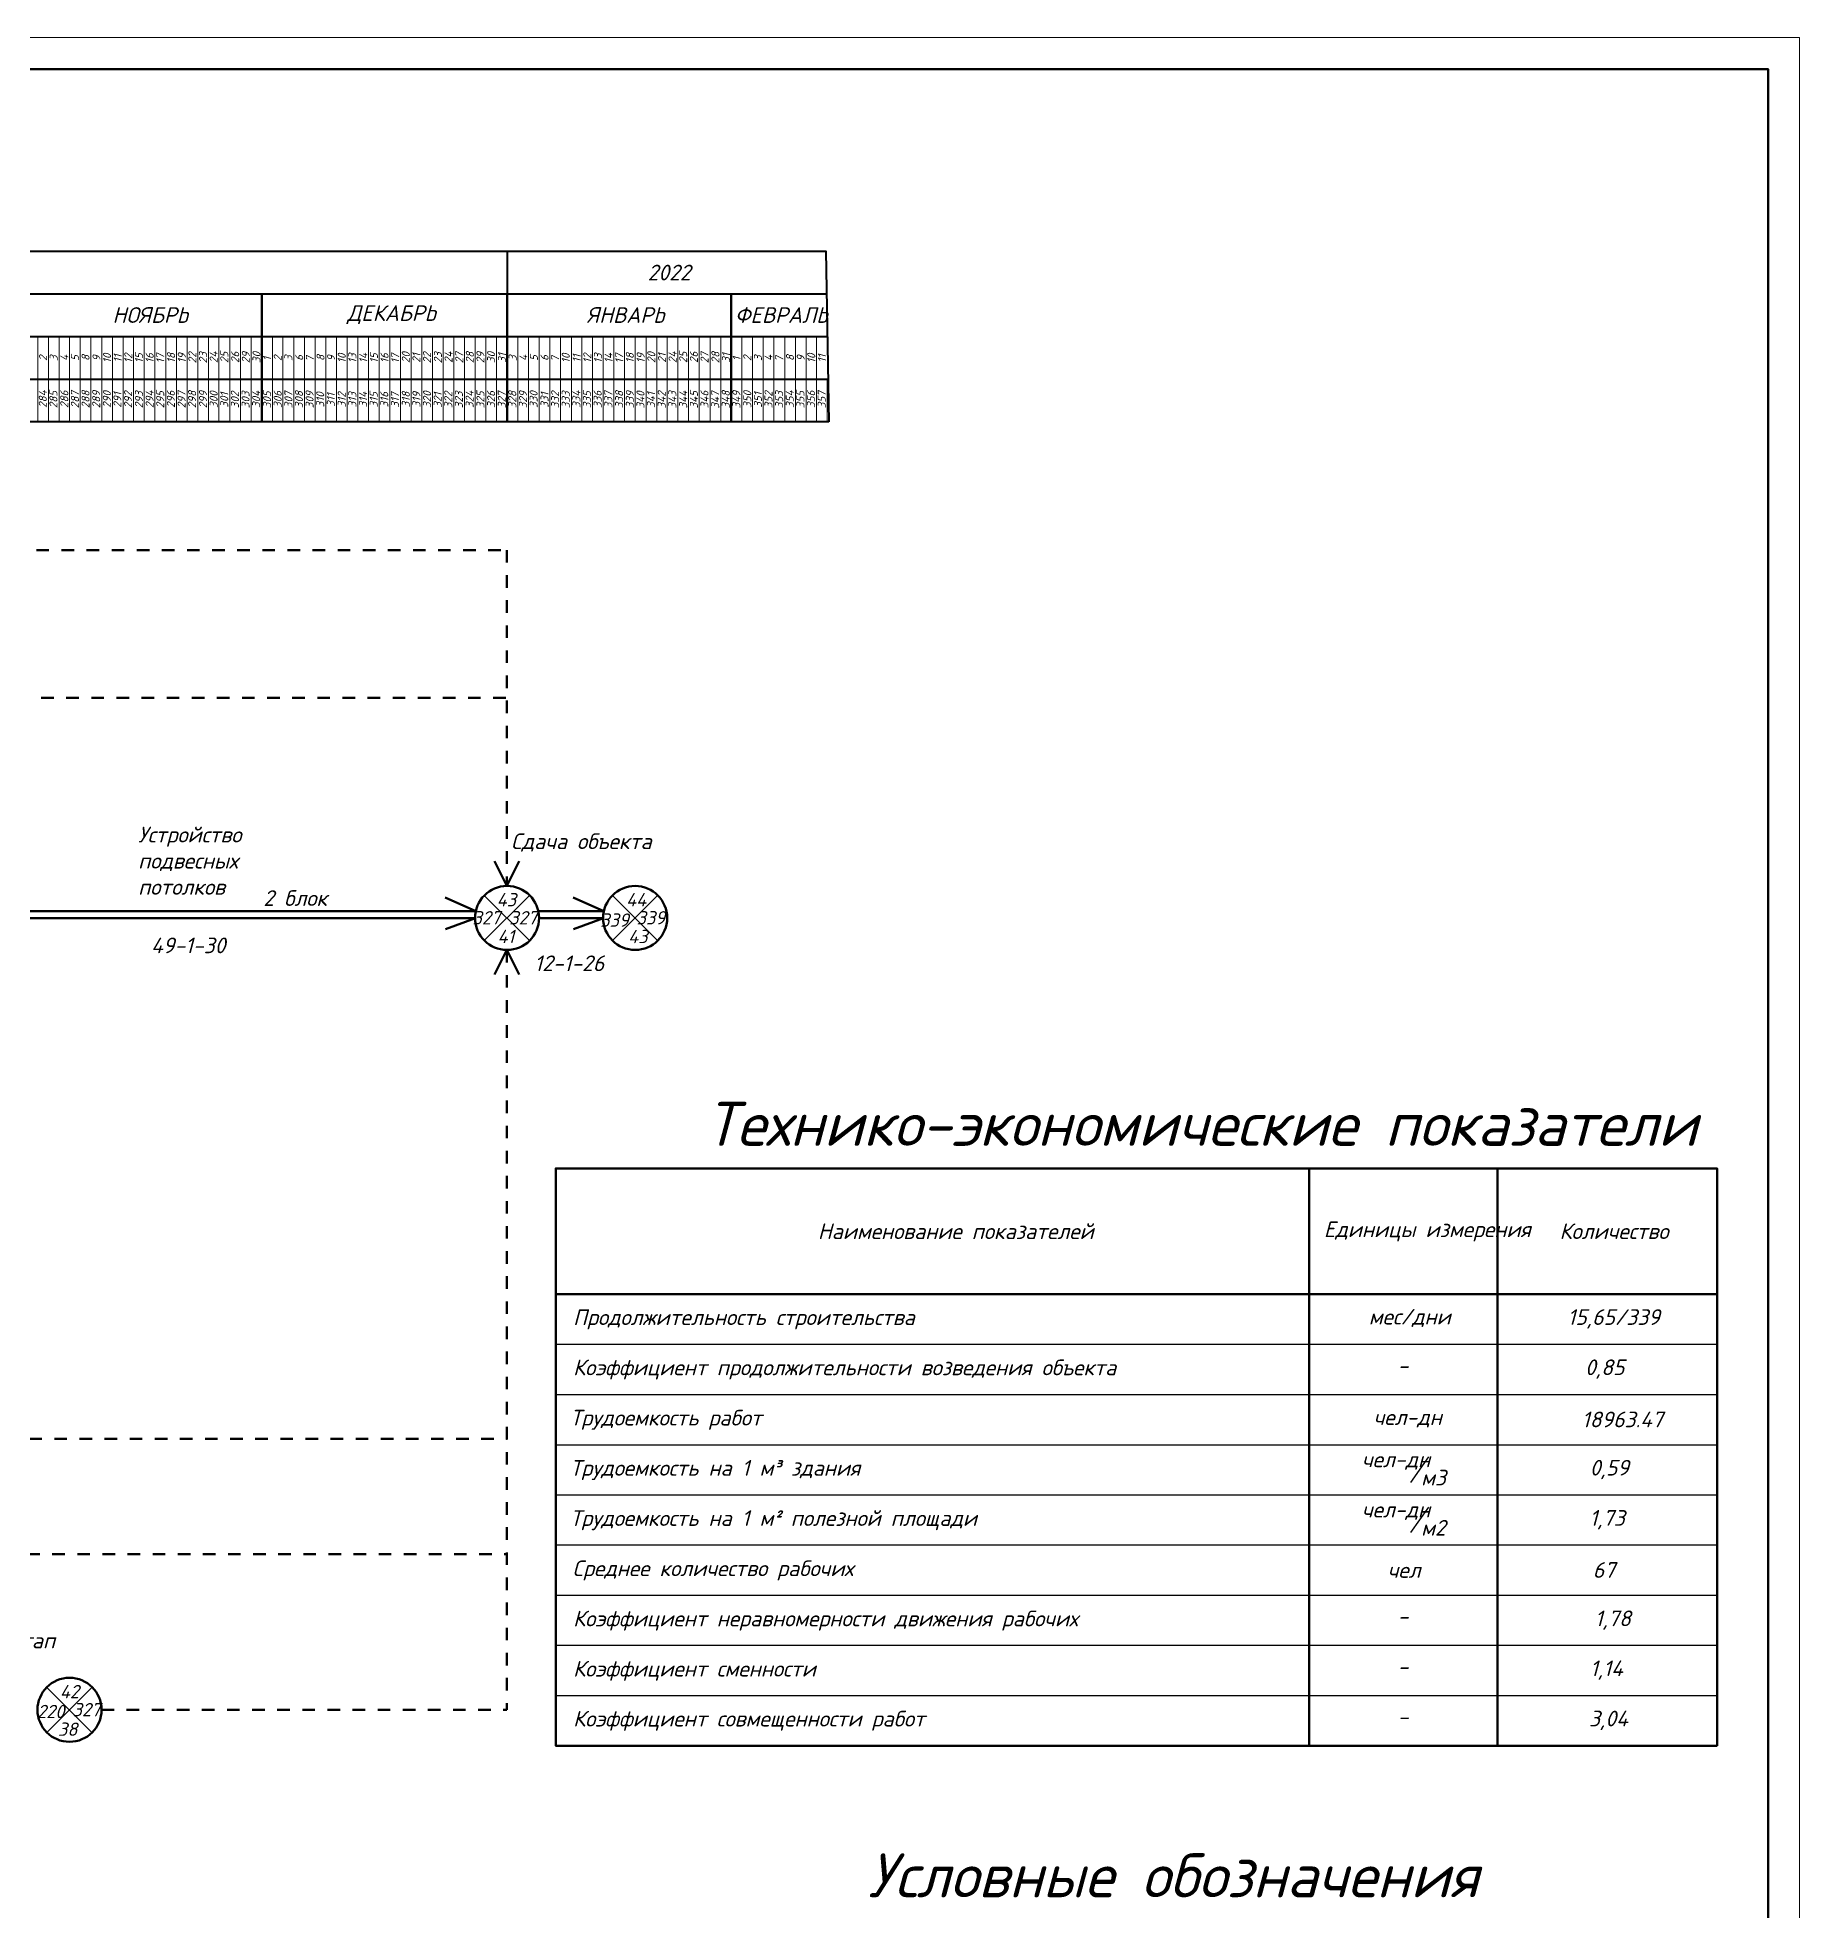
# Model space of a CAD drawing. Header units: millimetres. Extents: x 2279 to 5236, y 896 to 2828.
# Drawn here: x 2839.4 to 3120.1, y 1698.6 to 1997.1 of the extents above; entities that cross this region are included whole.
import ezdxf

# ---------------------------------------------------------------- set-up
doc = ezdxf.new("R2010")
doc.units = ezdxf.units.MM
doc.linetypes.add('1 Граница асфальта 2-1', pattern=[1.5, 0.5, -0.5, 0.5])
for name, color, linetype in [('PDF _!!ОСНОВНАЯ', 7, 'Continuous'), ('PDF _!!ТОНКАЯ', 7, 'Continuous'), ('PDF _0', 7, 'Continuous'), ('PDF _Текст', 7, 'Continuous')]:
    doc.layers.add(name, color=color, linetype=linetype)
doc.layers.add('Тонкие', color=83, linetype='Continuous', lineweight=15)
doc.styles.add('PDF ISOCPEUR Italic', font='isocpeui.ttf')

msp = doc.modelspace()

# ---------------------------------------------------------------- linework, layer by layer
at = {"linetype": '1 Граница асфальта 2-1', "lineweight": 50, "ltscale": 4}
for p, q in [((2795.22, 1915.39), (2914.18, 1915.39)), ((2914.18, 1915.39), (2914.18, 1861.87)), ((2835.99, 1891.82), (2914.18, 1891.82)), ((2914.18, 1851.66), (2914.18, 1730.56)), ((2790.1, 1773.74), (2914.18, 1773.74)), ((2825.76, 1755.38), (2914.18, 1755.38)), ((2849.6, 1730.56), (2914.18, 1730.56))]:
    msp.add_line(p, q, dxfattribs=at)
at = {"lineweight": 50, "ltscale": 10}
for p, q in [((2914.18, 1861.87), (2912.22, 1865.79)), ((2914.18, 1861.87), (2916.15, 1865.79)), ((2909.22, 1857.86), (2904.35, 1860.03)), ((2929.62, 1857.86), (2924.76, 1860.03)), ((2835.99, 1856.74), (2909.1, 1856.74)), ((2909.15, 1856.74), (2904.41, 1854.98)), ((2919.3, 1856.74), (2929.51, 1856.74)), ((2929.56, 1856.74), (2924.81, 1854.98)), ((2914.18, 1851.66), (2912.22, 1847.74)), ((2914.18, 1851.66), (2916.15, 1847.74))]:
    msp.add_line(p, q, dxfattribs=at)
at = {"linetype": 'ByBlock', "lineweight": 50, "ltscale": 10}
for p, q in [((2835.87, 1857.86), (2909.22, 1857.86)), ((2919.18, 1857.86), (2929.62, 1857.86))]:
    msp.add_line(p, q, dxfattribs=at)
at = {"layer": 'PDF _!!ОСНОВНАЯ', "lineweight": 50}
msp.add_lwpolyline([(2299.1, 1408.07), (3115.1, 1408.07), (3115.1, 1992.03), (2299.1, 1992.03)], close=True, dxfattribs=at)
for points in [[(2875.13, 1956.24), (2875.13, 1935.84)], [(2914.24, 1956.24), (2914.24, 1935.84)], [(2949.93, 1956.24), (2949.93, 1935.84)]]:
    msp.add_lwpolyline(points, dxfattribs=at)
for centre in [(2914.2, 1856.76), (2934.61, 1856.76), (2844.5, 1730.58)]:
    msp.add_circle(centre, 5.1, dxfattribs=at)
at = {"layer": 'PDF _!!ТОНКАЯ', "lineweight": 40}
msp.add_lwpolyline([(2965.44, 1935.84), (2351.35, 1935.84), (2325.87, 1935.84), (2325.87, 1949.42), (2325.87, 1963.01), (2351.35, 1963.01), (2964.99, 1963.01)], close=True, dxfattribs=at)
for points in [[(2914.24, 1963.01), (2914.24, 1935.84)], [(2325.64, 1956.24), (2325.64, 1956.24), (2965.1, 1956.24)], [(2325.64, 1949.42), (2325.64, 1949.42), (2965.22, 1949.42)], [(2325.64, 1942.61), (2325.64, 1942.61), (2965.22, 1942.61)]]:
    msp.add_lwpolyline(points, dxfattribs=at)
at = {"layer": 'PDF _!!ТОНКАЯ', "lineweight": 25}
for points in [[(2910.58, 1860.34), (2917.78, 1853.15)], [(2910.58, 1853.15), (2917.78, 1860.34)], [(2930.99, 1860.34), (2938.18, 1853.15)], [(2930.99, 1853.15), (2938.18, 1860.34)], [(2921.97, 1788.82), (3106.97, 1788.82)], [(2921.97, 1780.82), (3071.96, 1780.82), (3106.97, 1780.82)], [(2921.97, 1772.82), (3106.97, 1772.82)], [(3058.2, 1766.81), (3061.04, 1770.87)], [(2921.97, 1764.86), (3106.97, 1764.86)], [(3058.2, 1758.81), (3061.04, 1762.87)], [(2921.97, 1756.86), (3106.97, 1756.86)], [(2921.97, 1748.86), (3106.97, 1748.86)], [(2921.97, 1740.86), (3041.98, 1740.86), (3071.96, 1740.86), (3106.97, 1740.86)], [(2840.88, 1734.16), (2848.08, 1726.96)], [(2840.88, 1726.96), (2848.08, 1734.16)], [(2921.97, 1732.86), (3106.97, 1732.86)]]:
    msp.add_lwpolyline(points, dxfattribs=at)
at = {"layer": 'PDF _!!ТОНКАЯ', "lineweight": 50}
msp.add_lwpolyline([(3106.97, 1724.86), (2921.97, 1724.86), (2921.97, 1816.85), (3106.97, 1816.85)], close=True, dxfattribs=at)
for points in [[(3041.98, 1816.85), (3041.98, 1724.86)], [(3071.96, 1816.85), (3071.96, 1724.86)], [(2921.97, 1796.83), (3106.97, 1796.83)]]:
    msp.add_lwpolyline(points, dxfattribs=at)
at = {"layer": 'PDF _0', "lineweight": 20}
for points in [[(2358.31, 1956.24), (2965.1, 1956.24), (2965.22, 1949.42), (2358.31, 1949.42)], [(2358.31, 1942.61), (2965.22, 1942.61), (2965.22, 1935.84), (2358.31, 1935.84)]]:
    msp.add_lwpolyline(points, close=True, dxfattribs=at)
for points in [[(2875.13, 1935.84), (2875.13, 1942.61), (2875.13, 1949.42), (2875.13, 1956.24)], [(2914.24, 1935.84), (2914.24, 1942.61), (2914.24, 1949.42), (2914.24, 1956.24)], [(2949.93, 1935.84), (2949.93, 1942.61), (2949.93, 1949.42), (2949.93, 1956.24)], [(2839.44, 1935.84), (2839.44, 1942.61), (2839.44, 1949.42)], [(2841.13, 1935.84), (2841.13, 1942.61), (2841.13, 1949.42)], [(2842.83, 1935.84), (2842.83, 1942.61), (2842.83, 1949.42)], [(2844.52, 1935.84), (2844.52, 1942.61), (2844.52, 1949.42)], [(2846.21, 1935.84), (2846.21, 1942.61), (2846.21, 1949.42)], [(2847.91, 1935.84), (2847.91, 1942.61), (2847.91, 1949.42)], [(2849.64, 1935.84), (2849.64, 1942.61), (2849.64, 1949.42)], [(2851.34, 1935.84), (2851.34, 1942.61), (2851.34, 1949.42)], [(2853.03, 1935.84), (2853.03, 1942.61), (2853.03, 1949.42)], [(2854.72, 1935.84), (2854.72, 1942.61), (2854.72, 1949.42)], [(2856.42, 1935.84), (2856.42, 1942.61), (2856.42, 1949.42)], [(2858.11, 1935.84), (2858.11, 1942.61), (2858.11, 1949.42)], [(2859.84, 1935.84), (2859.84, 1942.61), (2859.84, 1949.42)], [(2861.54, 1935.84), (2861.54, 1942.61), (2861.54, 1949.42)], [(2863.23, 1935.84), (2863.23, 1942.61), (2863.23, 1949.42)], [(2864.92, 1935.84), (2864.92, 1942.61), (2864.92, 1949.42)], [(2866.62, 1935.84), (2866.62, 1942.61), (2866.62, 1949.42)], [(2868.31, 1935.84), (2868.31, 1942.61), (2868.31, 1949.42)], [(2870.05, 1935.84), (2870.05, 1942.61), (2870.05, 1949.42)], [(2871.74, 1935.84), (2871.74, 1942.61), (2871.74, 1949.42)], [(2873.43, 1935.84), (2873.43, 1942.61), (2873.43, 1949.42)], [(2876.82, 1935.84), (2876.82, 1942.61), (2876.82, 1949.42)], [(2878.51, 1935.84), (2878.51, 1942.61), (2878.51, 1949.42)], [(2880.21, 1935.84), (2880.21, 1942.61), (2880.21, 1949.42)], [(2881.94, 1935.84), (2881.94, 1942.61), (2881.94, 1949.42)], [(2883.64, 1935.84), (2883.64, 1942.61), (2883.64, 1949.42)], [(2885.33, 1935.84), (2885.33, 1942.61), (2885.33, 1949.42)], [(2887.02, 1935.84), (2887.02, 1942.61), (2887.02, 1949.42)], [(2888.72, 1935.84), (2888.72, 1942.61), (2888.72, 1949.42)], [(2890.41, 1935.84), (2890.41, 1942.61), (2890.41, 1949.42)], [(2892.15, 1935.84), (2892.15, 1942.61), (2892.15, 1949.42)], [(2893.84, 1935.84), (2893.84, 1942.61), (2893.84, 1949.42)], [(2895.53, 1935.84), (2895.53, 1942.61), (2895.53, 1949.42)], [(2897.23, 1935.84), (2897.23, 1942.61), (2897.23, 1949.42)], [(2898.92, 1935.84), (2898.92, 1942.61), (2898.92, 1949.42)], [(2900.61, 1935.84), (2900.61, 1942.61), (2900.61, 1949.42)], [(2902.31, 1935.84), (2902.31, 1942.61), (2902.31, 1949.42)], [(2904.04, 1935.84), (2904.04, 1942.61), (2904.04, 1949.42)], [(2905.74, 1935.84), (2905.74, 1942.61), (2905.74, 1949.42)], [(2907.43, 1935.84), (2907.43, 1942.61), (2907.43, 1949.42)], [(2909.12, 1935.84), (2909.12, 1942.61), (2909.12, 1949.42)], [(2910.82, 1935.84), (2910.82, 1942.61), (2910.82, 1949.42)], [(2912.51, 1935.84), (2912.51, 1942.61), (2912.51, 1949.42)], [(2915.94, 1935.84), (2915.94, 1942.61), (2915.94, 1949.42)], [(2917.63, 1935.84), (2917.63, 1942.61), (2917.63, 1949.42)], [(2919.32, 1935.84), (2919.32, 1942.61), (2919.32, 1949.42)], [(2921.02, 1935.84), (2921.02, 1942.61), (2921.02, 1949.42)], [(2922.71, 1935.84), (2922.71, 1942.61), (2922.71, 1949.42)], [(2924.45, 1935.84), (2924.45, 1942.61), (2924.45, 1949.42)], [(2926.14, 1935.84), (2926.14, 1942.61), (2926.14, 1949.42)], [(2927.83, 1935.84), (2927.83, 1942.61), (2927.83, 1949.42)], [(2929.53, 1935.84), (2929.53, 1942.61), (2929.53, 1949.42)], [(2931.22, 1935.84), (2931.22, 1942.61), (2931.22, 1949.42)], [(2932.91, 1935.84), (2932.91, 1942.61), (2932.91, 1949.42)], [(2934.61, 1935.84), (2934.61, 1942.61), (2934.61, 1949.42)], [(2936.34, 1935.84), (2936.34, 1942.61), (2936.34, 1949.42)], [(2938.04, 1935.84), (2938.04, 1942.61), (2938.04, 1949.42)], [(2939.73, 1935.84), (2939.73, 1942.61), (2939.73, 1949.42)], [(2941.42, 1935.84), (2941.42, 1942.61), (2941.42, 1949.42)], [(2943.12, 1935.84), (2943.12, 1942.61), (2943.12, 1949.42)], [(2944.81, 1935.84), (2944.81, 1942.61), (2944.81, 1949.42)], [(2946.55, 1935.84), (2946.55, 1942.61), (2946.55, 1949.42)], [(2948.24, 1935.84), (2948.24, 1942.61), (2948.24, 1949.42)], [(2951.63, 1935.84), (2951.63, 1942.61), (2951.63, 1949.42)], [(2953.32, 1935.84), (2953.32, 1942.61), (2953.32, 1949.42)], [(2955.01, 1935.84), (2955.01, 1942.61), (2955.01, 1949.42)], [(2956.71, 1935.84), (2956.71, 1942.61), (2956.71, 1949.42)], [(2958.44, 1935.84), (2958.44, 1942.61), (2958.44, 1949.42)], [(2960.14, 1935.84), (2960.14, 1942.61), (2960.14, 1949.42)], [(2961.83, 1935.84), (2961.83, 1942.61), (2961.83, 1949.42)], [(2963.52, 1935.84), (2963.52, 1942.61), (2963.52, 1949.42)]]:
    msp.add_lwpolyline(points, dxfattribs=at)
at = {"layer": 'Тонкие', "color": 7}
for p, q in [((2279.1, 1997.07), (3120.1, 1997.07)), ((3120.1, 1997.07), (3120.1, 1403.07))]:
    msp.add_line(p, q, dxfattribs=at)

# ---------------------------------------------------------------- texts
at = {"layer": 'PDF _Текст', "attachment_point": 7, "style": 'PDF ISOCPEUR Italic'}
for s, insert, char_height in [('2022', (2936.6, 1958.36), 2.5), ('НОЯБРЬ', (2851.34, 1951.58), 2.5), ('ДЕКАБРЬ', (2888.72, 1951.38), 2.5), ('ЯНВАРЬ', (2926.9, 1951.58), 2.5), ('ФЕВРАЛЬ', (2950.5, 1951.58), 2.5), ('Сдача объекта', (2914.84, 1867.34), 2.4999), ('43', (2912.55, 1858.61), 2.125), ('44', (2933.17, 1858.61), 2.125), ('41', (2912.69, 1852.75), 2.125), ('43', (2933.49, 1852.74), 2.125), ('12-1-26', (2918.54, 1848.29), 2.5), ('Технико-экономические показатели', (2945.8, 1820.45), 6.9997), ('Наименование показателей', (2963.71, 1805.59), 2.4999), ('Единицы измерения', (3044.31, 1805.22), 2.4999), ('Количество', (3081.86, 1805.59), 2.5), ('Продолжительность строительства', (2924.72, 1791.21), 2.4999), ('мес/дни', (3051.47, 1791.58), 2.5), ('15,65/339', (3083.13, 1791.33), 2.5), ('Коэффициент продолжительности возведения объекта', (2924.72, 1783.21), 2.4999), ('-', (3056.08, 1784.2), 2.5), ('0,85', (3085.93, 1783.33), 2.5), ('Трудоемкость работ', (2924.25, 1775.2), 2.4999), ('чел-дн', (3052.23, 1775.57), 2.5), ('18963.47', (3085.42, 1775.6), 2.5), ('Трудоемкость на 1 м³ здания', (2924.25, 1767.2), 2.4999), ('чел-дн', (3050.37, 1768.84), 2.5), ('0,59', (3086.69, 1767.33), 2.5), ('м3', (3059.81, 1766.34), 2.5), ('Трудоемкость на 1 м² полезной площади', (2924.25, 1759.2), 2.4999), ('чел-дн', (3050.37, 1760.84), 2.5), ('1,73', (3086.65, 1759.33), 2.5), ('м2', (3059.81, 1758.34), 2.5), ('Среднее количество рабочих', (2924.63, 1751.2), 2.4999), ('чел', (3054.47, 1751.61), 2.5), ('67', (3087.16, 1751.61), 2.5), ('Коэффициент неравномерности движения рабочих', (2924.72, 1743.2), 2.4999), ('1,78', (3087.49, 1743.32), 2.5), ('-', (3056.08, 1744.24), 2.5), ('Электромонтажные работы 3 этап', (2788.36, 1739.7), 2.4999), ('Коэффициент сменности', (2924.72, 1735.2), 2.4999), ('-', (3056.08, 1736.23), 2.5), ('1,14', (3086.73, 1735.36), 2.5), ('38', (2842.66, 1726.43), 2.125), ('Коэффициент совмещенности работ', (2924.72, 1727.24), 2.4999), ('-', (3056.08, 1728.23), 2.5), ('3,04', (3086.56, 1727.36), 2.5), ('Условные обозначения', (2971.68, 1700.7), 6.9997)]:
    msp.add_mtext(s, dxfattribs=dict(at, insert=insert, char_height=char_height))
at = {"layer": 'PDF _Текст', "attachment_point": 7, "rotation": 90, "style": 'PDF ISOCPEUR Italic'}
for s, insert, char_height in [('2', (2840.92, 1945.53), 1.27), ('3', (2842.61, 1945.53), 1.27), ('4', (2844.31, 1945.53), 1.27), ('5', (2846, 1945.53), 1.27), ('8', (2847.69, 1945.53), 1.27), ('9', (2849.43, 1945.49), 1.27), ('10', (2851.12, 1945.19), 1.275), ('11', (2852.82, 1945.28), 1.275), ('12', (2854.51, 1945.19), 1.275), ('15', (2856.2, 1945.19), 1.275), ('16', (2857.9, 1945.19), 1.275), ('17', (2859.6, 1945.15), 1.275), ('18', (2861.33, 1945.19), 1.275), ('19', (2863.02, 1945.19), 1.275), ('22', (2864.71, 1945.15), 1.275), ('23', (2866.41, 1945.15), 1.275), ('24', (2868.1, 1945.19), 1.275), ('25', (2869.79, 1945.19), 1.275), ('26', (2871.53, 1945.19), 1.275), ('29', (2873.22, 1945.15), 1.275), ('30', (2874.92, 1945.19), 1.275), ('1', (2876.61, 1945.53), 1.27), ('2', (2878.3, 1945.53), 1.27), ('3', (2880, 1945.53), 1.27), ('6', (2881.73, 1945.53), 1.27), ('7', (2883.43, 1945.4), 1.27), ('8', (2885.12, 1945.53), 1.27), ('9', (2886.81, 1945.49), 1.27), ('10', (2888.5, 1945.19), 1.275), ('13', (2890.2, 1945.19), 1.275), ('14', (2891.93, 1945.19), 1.275), ('15', (2893.63, 1945.19), 1.275), ('16', (2895.32, 1945.19), 1.275), ('17', (2897.02, 1945.15), 1.275), ('20', (2898.71, 1945.19), 1.275), ('21', (2900.4, 1945.23), 1.275), ('22', (2902.09, 1945.15), 1.275), ('23', (2903.83, 1945.15), 1.275), ('24', (2905.52, 1945.19), 1.275), ('27', (2907.23, 1945.15), 1.275), ('28', (2908.91, 1945.15), 1.275), ('29', (2910.6, 1945.15), 1.275), ('30', (2912.3, 1945.19), 1.275), ('31', (2914.03, 1945.23), 1.275), ('3', (2915.73, 1945.53), 1.27), ('4', (2917.42, 1945.53), 1.27), ('5', (2919.11, 1945.53), 1.27), ('6', (2920.81, 1945.53), 1.27), ('7', (2922.51, 1945.4), 1.27), ('10', (2924.19, 1945.19), 1.275), ('11', (2925.93, 1945.28), 1.275), ('12', (2927.62, 1945.19), 1.275), ('13', (2929.32, 1945.19), 1.275), ('14', (2931.01, 1945.19), 1.275), ('17', (2932.71, 1945.15), 1.275), ('18', (2934.4, 1945.19), 1.275), ('19', (2936.13, 1945.19), 1.275), ('20', (2937.82, 1945.19), 1.275), ('21', (2939.52, 1945.23), 1.275), ('24', (2941.21, 1945.19), 1.275), ('25', (2942.9, 1945.19), 1.275), ('26', (2944.6, 1945.19), 1.275), ('27', (2946.3, 1945.15), 1.275), ('28', (2948.03, 1945.15), 1.275), ('31', (2949.72, 1945.23), 1.275), ('1', (2951.41, 1945.53), 1.27), ('2', (2953.11, 1945.53), 1.27), ('3', (2954.8, 1945.53), 1.27), ('4', (2956.49, 1945.53), 1.27), ('7', (2958.2, 1945.4), 1.27), ('8', (2959.92, 1945.53), 1.27), ('9', (2961.62, 1945.49), 1.27), ('10', (2963.31, 1945.19), 1.275), ('11', (2965, 1945.28), 1.275), ('284', (2840.88, 1938.04), 1.275), ('285', (2842.57, 1937.99), 1.275), ('286', (2844.31, 1938.04), 1.275), ('287', (2846.01, 1937.99), 1.275), ('288', (2847.69, 1937.99), 1.275), ('289', (2849.39, 1937.99), 1.275), ('290', (2851.08, 1938.04), 1.275), ('291', (2852.77, 1938.08), 1.275), ('292', (2854.47, 1937.99), 1.275), ('293', (2856.2, 1937.99), 1.275), ('294', (2857.9, 1938.04), 1.275), ('295', (2859.59, 1937.99), 1.275), ('296', (2861.28, 1938.04), 1.275), ('297', (2862.99, 1937.99), 1.275), ('298', (2864.67, 1937.99), 1.275), ('299', (2866.41, 1937.99), 1.275), ('300', (2868.1, 1938.04), 1.275), ('301', (2869.79, 1938.08), 1.275), ('302', (2871.49, 1937.99), 1.275), ('303', (2873.18, 1937.99), 1.275), ('304', (2874.87, 1938.04), 1.275), ('305', (2876.61, 1937.99), 1.275), ('306', (2878.3, 1938.04), 1.275), ('307', (2880.01, 1937.99), 1.275), ('308', (2881.69, 1937.99), 1.275), ('309', (2883.38, 1937.99), 1.275), ('310', (2885.08, 1938.12), 1.275), ('311', (2886.77, 1938.21), 1.275), ('312', (2888.5, 1938.12), 1.275), ('313', (2890.2, 1938.12), 1.275), ('314', (2891.89, 1938.12), 1.275), ('315', (2893.59, 1938.12), 1.275), ('316', (2895.28, 1938.12), 1.275), ('317', (2896.98, 1938.08), 1.275), ('318', (2898.71, 1938.12), 1.275), ('319', (2900.4, 1938.12), 1.275), ('320', (2902.09, 1938.04), 1.275), ('321', (2903.79, 1938.08), 1.275), ('322', (2905.48, 1937.99), 1.275), ('323', (2907.17, 1937.99), 1.275), ('324', (2908.87, 1938.04), 1.275), ('325', (2910.6, 1937.99), 1.275), ('326', (2912.3, 1938.04), 1.275), ('327', (2914, 1937.99), 1.275), ('328', (2915.68, 1937.99), 1.275), ('329', (2917.38, 1937.99), 1.275), ('330', (2919.07, 1938.04), 1.275), ('331', (2920.81, 1938.08), 1.275), ('332', (2922.5, 1937.99), 1.275), ('333', (2924.19, 1937.99), 1.275), ('334', (2925.89, 1938.04), 1.275), ('335', (2927.58, 1937.99), 1.275), ('336', (2929.27, 1938.04), 1.275), ('337', (2930.98, 1937.99), 1.275), ('338', (2932.7, 1937.99), 1.275), ('339', (2934.4, 1937.99), 1.275), ('340', (2936.09, 1937.95), 1.275), ('341', (2937.78, 1938.04), 1.275), ('342', (2939.48, 1937.95), 1.275), ('343', (2941.17, 1937.95), 1.275), ('344', (2942.9, 1937.95), 1.275), ('345', (2944.6, 1937.95), 1.275), ('346', (2946.29, 1937.99), 1.275), ('347', (2948, 1937.91), 1.275), ('348', (2949.68, 1937.95), 1.275), ('349', (2951.37, 1937.95), 1.275), ('350', (2953.11, 1938.04), 1.275), ('351', (2954.8, 1938.08), 1.275), ('352', (2956.49, 1937.99), 1.275), ('353', (2958.19, 1937.99), 1.275), ('354', (2959.88, 1938.04), 1.275), ('355', (2961.57, 1937.99), 1.275), ('356', (2963.27, 1938.04), 1.275), ('357', (2964.97, 1937.99), 1.275)]:
    msp.add_mtext(s, dxfattribs=dict(at, insert=insert, char_height=char_height))
at = {"layer": 'PDF _Текст', "attachment_point": 7, "style": 'PDF ISOCPEUR Italic'}
for s, insert, char_height, width in [('Устройство подвесных потолков', (2855.43, 1860.46), 2.4999, 21.9858), ('2 блок', (2875.38, 1858.68), 2.5, 28.7299), (' 327', (2908.7, 1855.73), 2.125, 2.8783), ('327', (2914.55, 1855.73), 2.125, 3.9745), (' 339', (2929.04, 1855.36), 2.125, 2.8783), ('339', (2934.83, 1855.73), 2.125, 3.9745), ('49-1-30', (2857.49, 1851.14), 2.5, 10.4389), ('42', (2842.97, 1732.42), 2.125, 1.1075), ('220', (2839.33, 1729.25), 2.125, 2.8783), ('327', (2844.99, 1729.54), 2.125, 3.63)]:
    msp.add_mtext(s, dxfattribs=dict(at, insert=insert, char_height=char_height, width=width))

doc.saveas('drawing.dxf')
